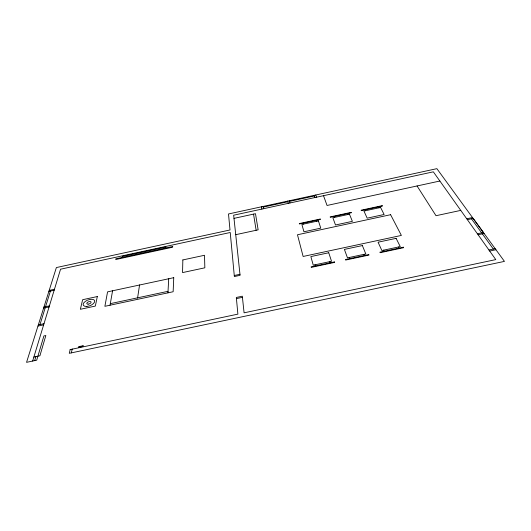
<?xml version="1.0" encoding="UTF-8"?>
<svg xmlns="http://www.w3.org/2000/svg" width="531" height="531" viewBox="0 0 531 531"><rect width="100%" height="100%" fill="white"/><g stroke="black" fill="none" stroke-linecap="round" stroke-linejoin="round"><path stroke-width="0.8" d="M167.949 292.846L168.712 278.755M165.785 248.004L165.851 246.975L122.329 256.387L122.157 257.435M137.562 298.137L139.573 284.875M110.036 305.212L112.572 290.796M71.32 352.883L72.243 348.947M70.218 349.371L69.282 353.314L504.45 261.391L436.88 168.659L228.503 213.966L230.003 229.976L56.379 267.558L26.55 362.341L36.705 360.191L43.9 335.937L45.839 335.526L39.905 355.783L33.851 357.064M34.674 360.622L35.869 356.633M32.643 361.053L60.554 269.204L230.235 232.498L234.363 276.545L240.078 275.323L233.653 215.208L433.336 171.832L495.775 259.606L244.087 312.825L242.309 296.198L236.328 297.466L237.888 314.133L70.165 349.597M39.998 324.541L45.221 307.761M45.56 306.679L50.425 291.074M263.217 207.11L287.908 201.74M289.554 201.382L314.319 195.999M233.985 218.367L255.484 213.701L258.146 229.843L235.731 234.682M439.874 181.018L327.043 205.464L323.512 195.693M49.191 290.404L54.454 289.269M48.872 291.406L54.149 290.271M460.769 210.395L436.004 215.712L417.067 185.963M43.96 307.024L49.416 305.856M43.615 308.099L49.091 306.931M466.736 218.779L472.497 217.544M467.38 219.681L473.181 218.44L483.422 232.492L477.402 233.779M234.264 275.503L239.966 274.281M110.315 303.652L168.028 291.32M38.332 324.899L43.993 323.691M37.966 326.061L43.642 324.853M478.099 234.755L484.106 233.474M236.434 298.614L242.428 297.34M488.938 249.995L495.177 248.667M489.695 251.05L495.947 249.723M471.462 218.812L481.637 232.877M482.34 233.852L493.345 249.059M378.523 206.904L378.975 207.813M398.469 246.995L399.027 248.11M365.142 209.791L365.567 210.714M383.641 250.154L384.152 251.282M347.46 213.608L347.838 214.537M364.04 254.336L364.498 255.477M334.132 216.489L334.477 217.425M349.265 257.489L349.69 258.637M315.753 194.996L316.509 197.207M314.1 195.355L314.843 197.572M316.509 220.292L316.815 221.235M329.744 261.657L330.109 262.812M303.228 223.159L303.5 224.109M315.029 264.796L315.361 265.958M289.382 200.725L289.972 202.975M287.736 201.083L288.32 203.333M263.097 206.44L263.522 208.723M261.451 206.798L261.876 209.081M253.552 214.119L256.134 230.275M182.85 259.938L182.551 272.589L204.847 267.81L204.495 255.278L182.85 259.938M173.75 277.68L173.146 291.738L104.879 306.314L107.567 291.864L173.75 277.68M172.694 246.503L172.661 247.214L115.685 259.533L115.818 258.803L172.694 246.503M97.312 296.557L95.341 306.082L80.367 309.281L82.637 299.703L97.312 296.557M83.088 345.727L82.936 346.438L78.495 347.38L78.648 346.67L83.088 345.727M320.186 219.051L299.305 223.558L299.418 223.982L320.326 219.469L320.186 219.051M351.117 212.373L330.163 216.894L330.309 217.312L351.29 212.785L351.117 212.373M382.161 205.67L361.126 210.21L361.306 210.621L382.366 206.074L382.161 205.67M318.414 220.889L301.893 224.454L303.938 231.781L320.77 228.151L318.414 220.889M349.451 214.192L332.871 217.77L335.499 224.985L352.392 221.341L349.451 214.192M380.594 207.468L363.954 211.059L367.173 218.161L384.125 214.504L380.594 207.468M390.61 214.703L297.473 234.762L303.128 256.46L401.37 235.432L390.61 214.703M328.749 252.756L310.861 256.579L313.257 265.175L331.517 261.279L328.749 252.756M362.361 245.568L344.4 249.404L347.486 257.867L365.819 253.957L362.361 245.568M396.106 238.346L378.072 242.202L381.855 250.539L400.255 246.61L396.106 238.346M334.351 261.909L311.126 266.861L311.272 267.385L334.523 262.427L334.351 261.909M368.753 254.568L345.442 259.54L345.628 260.057L368.972 255.079L368.753 254.568M403.301 247.2L379.891 252.192L380.116 252.703L403.553 247.705L403.301 247.2M88.173 304.15A2.243 1.108 -21.3 0 0 91.04 302.053A2.243 1.108 -21.3 0 0 87.588 302.318A2.243 1.108 -21.3 0 0 88.173 304.15M86.845 306.427A6.126 3.02 -21.3 0 0 94.671 300.732A6.126 3.02 -21.3 0 0 85.279 301.422A6.126 3.02 -21.3 0 0 86.845 306.427"/></g></svg>
